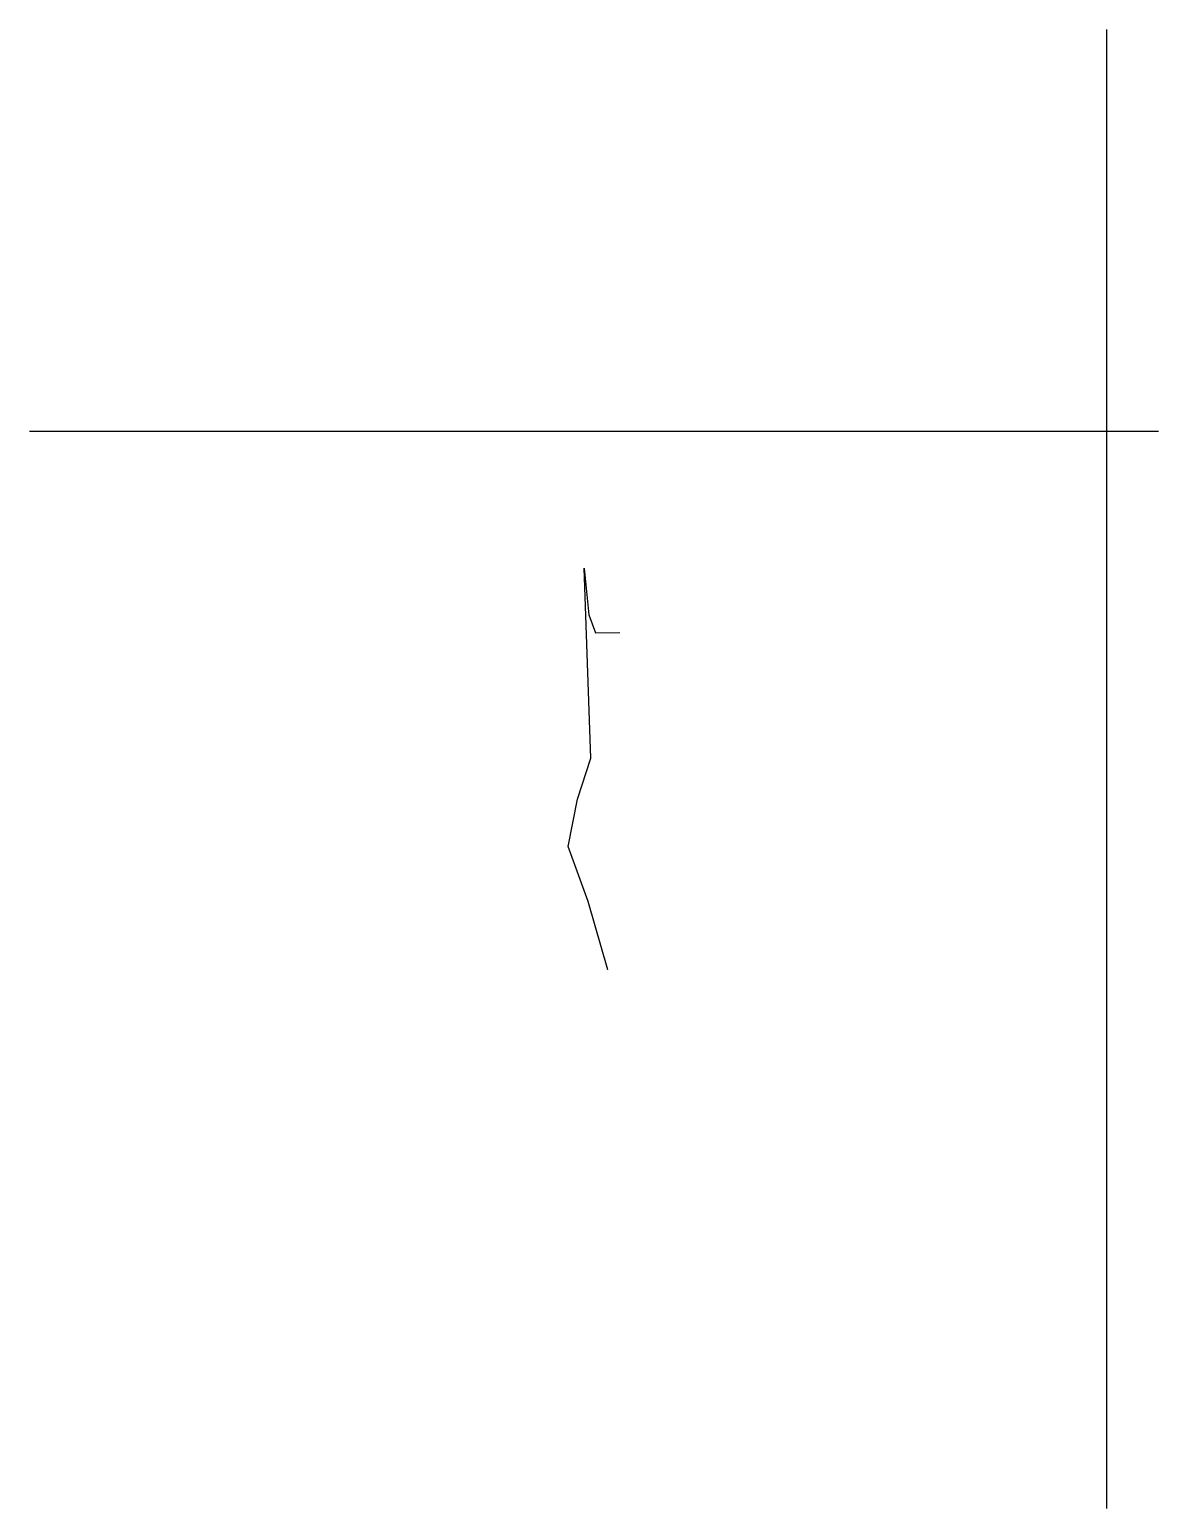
# Model space of a CAD drawing. Extents: x 0 to 105, y 0 to 137.
import ezdxf

# ---------------------------------------------------------------- set-up
doc = ezdxf.new("R2010")
doc.units = 0
doc.layers.add('CentreLine', color=5, linetype='CONTINUOUS')
doc.layers.add('Grid', color=7, linetype='CONTINUOUS')

msp = doc.modelspace()

# ---------------------------------------------------------------- linework, layer by layer
at = {"layer": 'CentreLine'}
for p, q in [((52.09, 69.64, 63.84), (51.48, 87.27, 64.14)), ((51.48, 87.27, 64.14), (51.48, 87.27, 46.64)), ((51.48, 87.27, 46.64), (51.48, 87.27, 5.44)), ((51.48, 87.27, 5.44), (51.93, 82.93, 0.76)), ((51.93, 82.93, 0.76), (52.54, 81.26, 0.48)), ((52.54, 81.26, 0.48), (54.79, 81.3)), ((50.85, 65.82, 68.3), (52.09, 69.64, 63.84)), ((50, 61.43, 74.55), (50.85, 65.82, 73.1)), ((50.85, 65.82, 73.1), (50.85, 65.82, 68.3)), ((51.85, 56.34, 79.59), (50, 61.43, 74.55)), ((53.67, 50, 79.71), (51.85, 56.34, 79.59)), ((53.67, 50, 96.91), (53.67, 50, 79.71))]:
    msp.add_line(p, q, dxfattribs=at)
at = {"layer": 'Grid'}
for p, q in [((100, 0), (100, 137.27)), ((0, 100), (104.79, 100))]:
    msp.add_line(p, q, dxfattribs=at)

doc.saveas('drawing.dxf')
